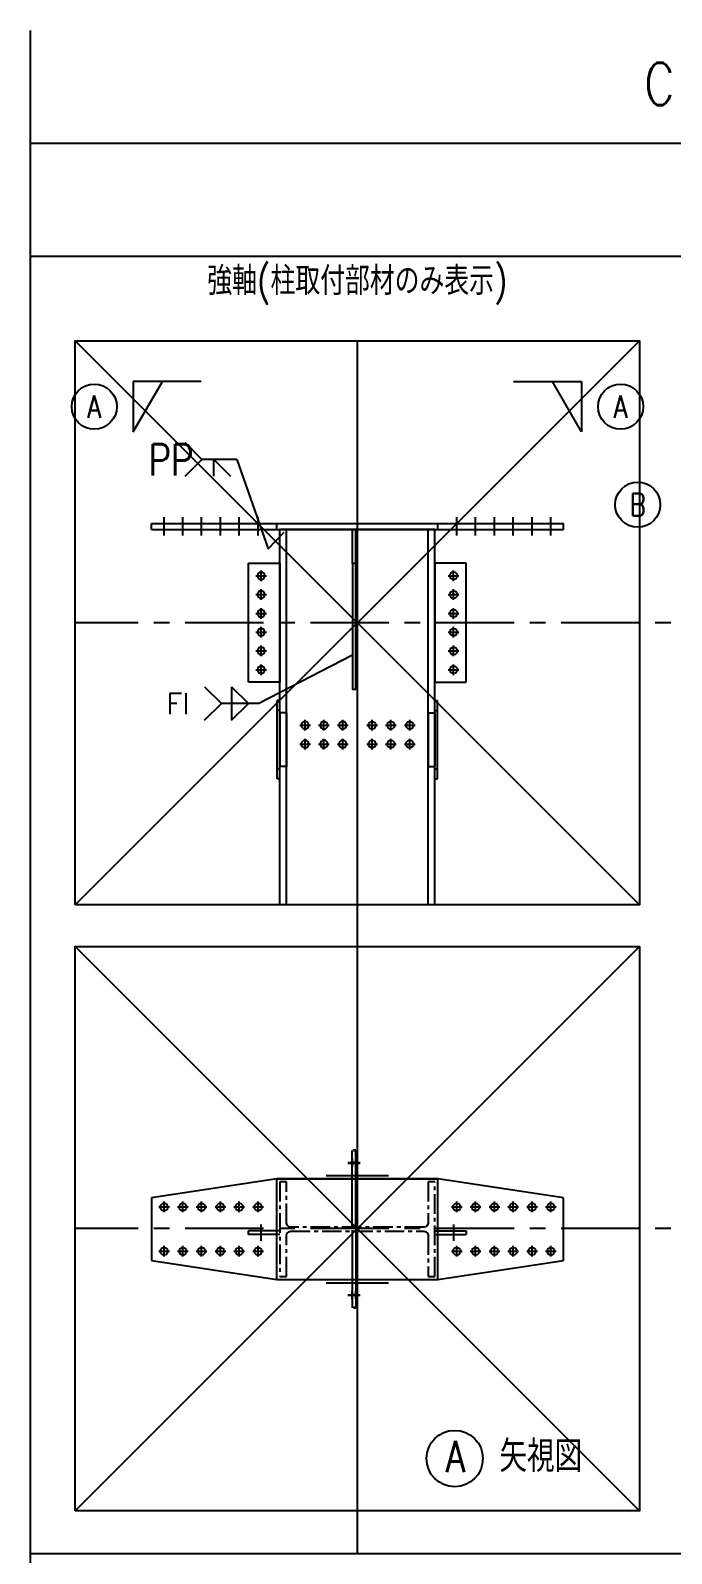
# Model space of a CAD drawing. Extents: x -668440 to 1010955, y -1678500 to 210463.
# Drawn here: x -658440 to -637988, y -1025443 to -976843 of the extents above; entities that cross this region are included whole.
import ezdxf
from ezdxf.enums import TextEntityAlignment as Align

# ---------------------------------------------------------------- set-up
doc = ezdxf.new("R2010")
doc.units = 0
doc.header["$MEASUREMENT"] = 0
doc.linetypes.add('CENTER', pattern=[2, 1.25, -0.25, 0.25, -0.25])
doc.linetypes.add('HASEN_S', pattern=[2, 1.5, -0.5])
doc.layers.get('0').update_dxf_attribs({"color": 3, "linetype": 'CONTINUOUS'})
doc.layers.add('00_ADDL', color=253, linetype='CONTINUOUS', plot=False)
for name, color, linetype in [('00_詳細', 7, 'CONTINUOUS'), ('010', 7, 'CONTINUOUS'), ('098', 7, 'CONTINUOUS'), ('100', 5, 'CENTER'), ('_1-1_L-CL', 3, 'CONTINUOUS'), ('_1-3_L-CS', 1, 'CONTINUOUS'), ('_1-B_TXT1', 3, 'CONTINUOUS'), ('_4-7_CS-H', 4, 'HASEN_S'), ('_5-6_GS-M', 6, 'CONTINUOUS'), ('BOLT', 4, 'CONTINUOUS'), ('cfhole_d', 7, 'CONTINUOUS'), ('cfr_d', 7, 'CONTINUOUS'), ('chole', 7, 'CONTINUOUS'), ('COL_H-494x302x13x21x13', 7, 'CONTINUOUS'), ('ctp400-40-60-60-0-0-M22', 7, 'CONTINUOUS'), ('cwr_d', 7, 'CONTINUOUS'), ('SH400-12-6-0-M22@60(0.0)', 7, 'CONTINUOUS'), ('SP400-40-60-60-0-0-M22-200-K6-514-322-10-141-TYPE2', 7, 'CONTINUOUS'), ('修正2022年4月20日', 2, 'CONTINUOUS')]:
    doc.layers.add(name, color=color, linetype=linetype)
doc.styles.add('DRACAD', font='txt', dxfattribs={"width": 0.85, "bigfont": 'extfont2'})
doc.styles.add('S000', font='simplex.shx', dxfattribs={"width": 0.7, "bigfont": 'extfont2.shx'})
doc.styles.add('S020', font='simplex.shx', dxfattribs={"width": 0.8, "height": 100, "bigfont": 'extfont2.shx'})

# ---------------------------------------------------------------- blocks, each defined once
blk = doc.blocks.new('剛接合部C1Y')
for p, q in [((-232913.84825, -413694.07507), (-232913.84825, -402309.07507)), ((-231886.43904, -404009.57507), (-231886.43904, -403901.07507)), ((-231875.77238, -404009.57507), (-231875.77238, -403901.07507))]:
    blk.add_line(p, q)
at = {"layer": '00_ADDL'}
for p, q in [((-232770.77238, -403299.07507), (-230970.77238, -405099.07507)), ((-230970.77238, -403299.07507), (-232770.77238, -405099.07507)), ((-232770.77238, -405232.4084), (-230970.77238, -407032.4084)), ((-230970.77238, -405232.4084), (-232770.77238, -407032.4084))]:
    blk.add_line(p, q, dxfattribs=at)
at = {"layer": '00_ADDL', "transparency": 33554661}
for p, q in [((-231875.77238, -405921.4084), (-231887.77238, -405921.4084)), ((-231875.77238, -406343.4084), (-231887.77238, -406343.4084))]:
    blk.add_line(p, q, dxfattribs=at)
at = {"layer": '00_ADDL'}
for points in [[(-232770.77238, -405099.07507), (-232770.77238, -403299.07507), (-230970.77238, -403299.07507), (-230970.77238, -405099.07507)], [(-232770.77238, -407032.4084), (-232770.77238, -405232.4084), (-230970.77238, -405232.4084), (-230970.77238, -407032.4084)]]:
    blk.add_lwpolyline(points, close=True, dxfattribs=at)
at = {"layer": '00_詳細'}
for p, q in [((-231970.27238, -405963.07507), (-231771.27238, -405963.07507)), ((-231970.27238, -406305.07507), (-231771.27238, -406305.07507))]:
    blk.add_line(p, q, dxfattribs=at)
at = {"layer": '100'}
blk.add_line((-231870.77238, -407169.07507), (-231870.77238, -403299.07507), dxfattribs=at)
at = {"layer": '100', "linetype": 'CENTER', "ltscale": 200}
for p, q in [((-226970.77238, -404199.07507), (-232770.77238, -404199.07507)), ((-226970.77238, -406132.4084), (-232770.77238, -406132.4084))]:
    blk.add_line(p, q, dxfattribs=at)
at = {"layer": '_1-1_L-CL'}
for p, q in [((-232913.84825, -402669.07507), (-226827.6965, -402669.07507)), ((-232913.84825, -403029.07507), (-226827.6965, -403029.07507))]:
    blk.add_line(p, q, dxfattribs=at)
at = {"layer": '_1-1_L-CL', "transparency": 33554661}
for p, q in [((-232420.81524, -403624.25859), (-232367.48191, -403677.59192)), ((-232420.81524, -403730.92525), (-232367.48191, -403677.59192)), ((-232255.58697, -403677.59192), (-232367.48191, -403677.59192)), ((-232328.9478, -403730.92525), (-232328.9478, -403677.59192)), ((-232328.9478, -403677.59192), (-232275.61447, -403730.92525)), ((-232255.58697, -403677.59192), (-232155.2655, -403962.76496)), ((-232155.2655, -403962.76496), (-232104.6444, -403909.66157))]:
    blk.add_line(p, q, dxfattribs=at)
at = {"layer": '_1-3_L-CS'}
for p, q in [((-232368.95384, -403428.97256), (-232586.08899, -403428.97256)), ((-232586.08899, -403428.97256), (-232586.08899, -403590.04234)), ((-232586.08899, -403590.04234), (-232493.09531, -403428.97256)), ((-231372.59092, -403428.97256), (-231155.45576, -403428.97256)), ((-231155.45576, -403590.04234), (-231248.44944, -403428.97256)), ((-231155.45576, -403428.97256), (-231155.45576, -403590.04234))]:
    blk.add_line(p, q, dxfattribs=at)
at = {"layer": '_1-3_L-CS', "transparency": 33554661}
for p, q in [((-232358.16579, -404403.70579), (-232304.83246, -404457.03912)), ((-232271.9912, -404403.70579), (-232218.65787, -404457.03912)), ((-232271.9912, -404403.70579), (-232271.9912, -404510.37246)), ((-232358.16579, -404510.37246), (-232304.83246, -404457.03912)), ((-232271.9912, -404510.37246), (-232218.65787, -404457.03912))]:
    blk.add_line(p, q, dxfattribs=at)
at = {"layer": '_1-3_L-CS'}
blk.add_lwpolyline([(-231886.43904, -404302.73622), (-232185.35942, -404457.03912), (-232304.83246, -404457.03912)], dxfattribs=at)
at = {"layer": '_1-3_L-CS', "ltscale": 10}
for centre, radius in [((-232710.32977, -403509.50745), 72), ((-231031.21498, -403509.50745), 72), ((-230976.44211, -403822.31177), 72), ((-231560.48079, -406866.05394), 90)]:
    blk.add_circle(centre, radius, dxfattribs=at)
at = {"layer": '_4-7_CS-H', "ltscale": 0.5}
for p, q in [((-231887.77238, -405881.4084), (-231875.77238, -405881.4084)), ((-231887.77238, -406127.4084), (-231887.77238, -405881.4084)), ((-231887.77238, -405883.07507), (-231875.77238, -405883.07507)), ((-231887.77238, -406129.07507), (-231887.77238, -405883.07507)), ((-231875.77238, -406127.4084), (-231875.77238, -405881.4084)), ((-231875.77238, -406129.07507), (-231875.77238, -405883.07507)), ((-231887.77238, -406137.4084), (-231887.77238, -406383.4084)), ((-231887.77238, -406139.07507), (-231887.77238, -406385.07507)), ((-231875.77238, -406137.4084), (-231875.77238, -406383.4084)), ((-231875.77238, -406139.07507), (-231875.77238, -406385.07507)), ((-231887.77238, -406383.4084), (-231875.77238, -406383.4084)), ((-231887.77238, -406385.07507), (-231875.77238, -406385.07507))]:
    blk.add_line(p, q, dxfattribs=at)
at = {"layer": '_4-7_CS-H', "ltscale": 0.5, "extrusion": (1, -2e-15, 0)}
for centre in [(-405921.4084, 0, -231887.77238), (-405923.07507, 0, -231887.77238), (-405921.4084, 0, -231875.77238), (-405923.07507, 0, -231875.77238)]:
    blk.add_circle(centre, 12, dxfattribs=at)
at = {"layer": '_4-7_CS-H', "ltscale": 0.5, "extrusion": (1, 2e-15, 0)}
for centre in [(-406343.4084, 0, -231887.77238), (-406345.07507, 0, -231887.77238), (-406343.4084, 0, -231875.77238), (-406345.07507, 0, -231875.77238)]:
    blk.add_circle(centre, 12, dxfattribs=at)
at = {"layer": '_5-6_GS-M', "transparency": 33554661}
blk.add_lwpolyline([(-231886.43904, -404009.57507), (-231886.43904, -404410.57507), (-231875.77238, -404410.57507), (-231875.77238, -404009.57507)], close=True, dxfattribs=at)
at = {"layer": 'BOLT'}
for p, q in [((-232487.77238, -403921.07507), (-232487.77238, -403862.07507)), ((-232427.77238, -403921.07507), (-232427.77238, -403862.07507)), ((-232367.77238, -403921.07507), (-232367.77238, -403862.07507)), ((-232307.77238, -403921.07507), (-232307.77238, -403862.07507)), ((-232247.77238, -403921.07507), (-232247.77238, -403862.07507)), ((-232187.77238, -403921.07507), (-232187.77238, -403862.07507)), ((-231553.77238, -403921.07507), (-231553.77238, -403862.07507)), ((-231493.77238, -403921.07507), (-231493.77238, -403862.07507)), ((-231433.77238, -403921.07507), (-231433.77238, -403862.07507)), ((-231373.77238, -403921.07507), (-231373.77238, -403862.07507)), ((-231313.77238, -403921.07507), (-231313.77238, -403862.07507)), ((-231253.77238, -403921.07507), (-231253.77238, -403862.07507)), ((-232194.77238, -404049.07507), (-232160.77238, -404049.07507)), ((-232177.77238, -404066.07507), (-232177.77238, -404032.07507)), ((-231580.77238, -404049.07507), (-231546.77238, -404049.07507)), ((-231563.77238, -404066.07507), (-231563.77238, -404032.07507)), ((-232177.77238, -404126.07507), (-232177.77238, -404092.07507)), ((-231563.77238, -404126.07507), (-231563.77238, -404092.07507)), ((-232194.77238, -404109.07507), (-232160.77238, -404109.07507)), ((-232177.77238, -404186.07507), (-232177.77238, -404152.07507)), ((-231580.77238, -404109.07507), (-231546.77238, -404109.07507)), ((-231563.77238, -404186.07507), (-231563.77238, -404152.07507)), ((-232194.77238, -404169.07507), (-232160.77238, -404169.07507)), ((-231580.77238, -404169.07507), (-231546.77238, -404169.07507)), ((-232194.77238, -404229.07507), (-232160.77238, -404229.07507)), ((-232177.77238, -404246.07507), (-232177.77238, -404212.07507)), ((-231580.77238, -404229.07507), (-231546.77238, -404229.07507)), ((-231563.77238, -404246.07507), (-231563.77238, -404212.07507)), ((-232194.77238, -404289.07507), (-232160.77238, -404289.07507)), ((-232177.77238, -404306.07507), (-232177.77238, -404272.07507)), ((-231580.77238, -404289.07507), (-231546.77238, -404289.07507)), ((-231563.77238, -404306.07507), (-231563.77238, -404272.07507)), ((-232194.77238, -404349.07507), (-232160.77238, -404349.07507)), ((-232177.77238, -404366.07507), (-232177.77238, -404332.07507)), ((-231580.77238, -404349.07507), (-231546.77238, -404349.07507)), ((-231563.77238, -404366.07507), (-231563.77238, -404332.07507)), ((-232054.77238, -404526.07507), (-232020.77238, -404526.07507)), ((-232037.77238, -404543.07507), (-232037.77238, -404509.07507)), ((-231994.77238, -404526.07507), (-231960.77238, -404526.07507)), ((-231977.77238, -404543.07507), (-231977.77238, -404509.07507)), ((-231934.77238, -404526.07507), (-231900.77238, -404526.07507)), ((-231917.77238, -404543.07507), (-231917.77238, -404509.07507)), ((-231840.77238, -404526.07507), (-231806.77238, -404526.07507)), ((-231823.77238, -404543.07507), (-231823.77238, -404509.07507)), ((-231780.77238, -404526.07507), (-231746.77238, -404526.07507)), ((-231763.77238, -404543.07507), (-231763.77238, -404509.07507)), ((-231720.77238, -404526.07507), (-231686.77238, -404526.07507)), ((-231703.77238, -404543.07507), (-231703.77238, -404509.07507)), ((-232054.77238, -404586.07507), (-232020.77238, -404586.07507)), ((-232037.77238, -404603.07507), (-232037.77238, -404569.07507)), ((-231994.77238, -404586.07507), (-231960.77238, -404586.07507)), ((-231977.77238, -404603.07507), (-231977.77238, -404569.07507)), ((-231934.77238, -404586.07507), (-231900.77238, -404586.07507)), ((-231917.77238, -404603.07507), (-231917.77238, -404569.07507)), ((-231840.77238, -404586.07507), (-231806.77238, -404586.07507)), ((-231823.77238, -404603.07507), (-231823.77238, -404569.07507)), ((-231780.77238, -404586.07507), (-231746.77238, -404586.07507)), ((-231763.77238, -404603.07507), (-231763.77238, -404569.07507)), ((-231720.77238, -404586.07507), (-231686.77238, -404586.07507)), ((-231703.77238, -404603.07507), (-231703.77238, -404569.07507)), ((-231901.77238, -405921.4084, -40), (-231861.77238, -405921.4084, -40)), ((-231901.77238, -405923.07507, -40), (-231861.77238, -405923.07507, -40)), ((-232487.77238, -406080.07507), (-232487.77238, -406046.07507)), ((-232427.77238, -406080.07507), (-232427.77238, -406046.07507)), ((-232367.77238, -406080.07507), (-232367.77238, -406046.07507)), ((-232307.77238, -406080.07507), (-232307.77238, -406046.07507)), ((-232247.77238, -406080.07507), (-232247.77238, -406046.07507)), ((-232187.77238, -406080.07507), (-232187.77238, -406046.07507)), ((-231553.77238, -406080.07507), (-231553.77238, -406046.07507)), ((-231493.77238, -406080.07507), (-231493.77238, -406046.07507)), ((-231433.77238, -406080.07507), (-231433.77238, -406046.07507)), ((-231373.77238, -406080.07507), (-231373.77238, -406046.07507)), ((-231313.77238, -406080.07507), (-231313.77238, -406046.07507)), ((-231253.77238, -406080.07507), (-231253.77238, -406046.07507)), ((-232504.77238, -406063.07507), (-232470.77238, -406063.07507)), ((-232444.77238, -406063.07507), (-232410.77238, -406063.07507)), ((-232384.77238, -406063.07507), (-232350.77238, -406063.07507)), ((-232324.77238, -406063.07507), (-232290.77238, -406063.07507)), ((-232264.77238, -406063.07507), (-232230.77238, -406063.07507)), ((-232204.77238, -406063.07507), (-232170.77238, -406063.07507)), ((-231570.77238, -406063.07507), (-231536.77238, -406063.07507)), ((-231510.77238, -406063.07507), (-231476.77238, -406063.07507)), ((-231450.77238, -406063.07507), (-231416.77238, -406063.07507)), ((-231390.77238, -406063.07507), (-231356.77238, -406063.07507)), ((-231330.77238, -406063.07507), (-231296.77238, -406063.07507)), ((-231270.77238, -406063.07507), (-231236.77238, -406063.07507)), ((-232177.77238, -406171.07507), (-232177.77238, -406119.07507)), ((-231563.77238, -406119.07507), (-231563.77238, -406171.07507)), ((-232487.77238, -406221.07507), (-232487.77238, -406187.07507)), ((-232427.77238, -406221.07507), (-232427.77238, -406187.07507)), ((-232367.77238, -406221.07507), (-232367.77238, -406187.07507)), ((-232307.77238, -406221.07507), (-232307.77238, -406187.07507)), ((-232247.77238, -406221.07507), (-232247.77238, -406187.07507)), ((-232187.77238, -406221.07507), (-232187.77238, -406187.07507)), ((-231553.77238, -406221.07507), (-231553.77238, -406187.07507)), ((-231493.77238, -406221.07507), (-231493.77238, -406187.07507)), ((-231433.77238, -406221.07507), (-231433.77238, -406187.07507)), ((-231373.77238, -406221.07507), (-231373.77238, -406187.07507)), ((-231313.77238, -406221.07507), (-231313.77238, -406187.07507)), ((-231253.77238, -406221.07507), (-231253.77238, -406187.07507)), ((-232504.77238, -406204.07507), (-232470.77238, -406204.07507)), ((-232444.77238, -406204.07507), (-232410.77238, -406204.07507)), ((-232384.77238, -406204.07507), (-232350.77238, -406204.07507)), ((-232324.77238, -406204.07507), (-232290.77238, -406204.07507)), ((-232264.77238, -406204.07507), (-232230.77238, -406204.07507)), ((-232204.77238, -406204.07507), (-232170.77238, -406204.07507)), ((-231570.77238, -406204.07507), (-231536.77238, -406204.07507)), ((-231510.77238, -406204.07507), (-231476.77238, -406204.07507)), ((-231450.77238, -406204.07507), (-231416.77238, -406204.07507)), ((-231390.77238, -406204.07507), (-231356.77238, -406204.07507)), ((-231330.77238, -406204.07507), (-231296.77238, -406204.07507)), ((-231270.77238, -406204.07507), (-231236.77238, -406204.07507)), ((-231901.77238, -406343.4084, -40), (-231861.77238, -406343.4084, -40)), ((-231901.77238, -406345.07507, -40), (-231861.77238, -406345.07507, -40))]:
    blk.add_line(p, q, dxfattribs=at)
at = {"layer": 'cfhole_d'}
for p, q in [((-232117.77238, -404486.07507), (-232117.77238, -404658.07507)), ((-232096.77238, -404486.07507), (-232117.77238, -404486.07507)), ((-232096.77238, -404486.07507), (-232096.77238, -404658.07507)), ((-231644.77238, -404486.07507), (-231644.77238, -404658.07507)), ((-231644.77238, -404486.07507), (-231623.77238, -404486.07507)), ((-231623.77238, -404486.07507), (-231623.77238, -404658.07507)), ((-232096.77238, -404658.07507), (-232117.77238, -404658.07507)), ((-231644.77238, -404658.07507), (-231623.77238, -404658.07507))]:
    blk.add_line(p, q, dxfattribs=at)
at = {"layer": 'cfr_d'}
for p, q in [((-232126.77238, -404697.07507), (-232126.77238, -404447.07507)), ((-232117.77238, -404447.07507), (-232126.77238, -404447.07507)), ((-232117.77238, -404697.07507), (-232117.77238, -404447.07507)), ((-231623.77238, -404697.07507), (-231623.77238, -404447.07507)), ((-231623.77238, -404447.07507), (-231614.77238, -404447.07507)), ((-231614.77238, -404697.07507), (-231614.77238, -404447.07507)), ((-232117.77238, -404479.07507), (-232126.77238, -404479.07507)), ((-231623.77238, -404479.07507), (-231614.77238, -404479.07507)), ((-232117.77238, -404665.07507), (-232126.77238, -404665.07507)), ((-231623.77238, -404665.07507), (-231614.77238, -404665.07507)), ((-232117.77238, -404697.07507), (-232126.77238, -404697.07507)), ((-231623.77238, -404697.07507), (-231614.77238, -404697.07507))]:
    blk.add_line(p, q, dxfattribs=at)
at = {"layer": 'chole', "extrusion": (0, 6.12323e-17, -1)}
for centre in [(232037.77238, -404526.07507), (231977.77238, -404526.07507), (231917.77238, -404526.07507), (232037.77238, -404586.07507), (231977.77238, -404586.07507), (231917.77238, -404586.07507)]:
    blk.add_circle(centre, 12, dxfattribs=at)
at = {"layer": 'chole'}
for centre in [(-231823.77238, -404526.07507), (-231763.77238, -404526.07507), (-231703.77238, -404526.07507), (-231823.77238, -404586.07507), (-231763.77238, -404586.07507), (-231703.77238, -404586.07507)]:
    blk.add_circle(centre, 12, dxfattribs=at)
at = {"layer": 'COL_H-494x302x13x21x13'}
for p, q in [((-231623.77238, -403901.07507), (-232117.77238, -403901.07507)), ((-232117.77238, -405099.07507), (-232117.77238, -403901.07507)), ((-231623.77238, -403901.07507), (-232117.77238, -403901.07507)), ((-232096.77238, -405099.07507), (-232096.77238, -403901.07507)), ((-231644.77238, -405099.07507), (-231644.77238, -403901.07507)), ((-231623.77238, -405099.07507), (-231623.77238, -403901.07507))]:
    blk.add_line(p, q, dxfattribs=at)
at = {"layer": 'COL_H-494x302x13x21x13', "linetype": 'CENTER', "ltscale": 50}
for p, q in [((-232096.77238, -405983.07507), (-232117.77238, -405983.07507)), ((-232117.77238, -405983.07507), (-232117.77238, -406285.07507)), ((-232096.77238, -406115.07507), (-232096.77238, -405983.07507)), ((-231623.77238, -405983.07507), (-231644.77238, -405983.07507)), ((-231644.77238, -405983.07507), (-231644.77238, -406115.07507)), ((-231623.77238, -406285.07507), (-231623.77238, -405983.07507)), ((-232094.77238, -406121.07507), (-232096.77238, -406115.07507)), ((-232096.77238, -406153.07507), (-232094.77238, -406147.07507)), ((-232089.77238, -406126.07507), (-232094.77238, -406121.07507)), ((-232094.77238, -406147.07507), (-232089.77238, -406142.07507)), ((-232083.77238, -406128.07507), (-232089.77238, -406126.07507)), ((-232089.77238, -406142.07507), (-232083.77238, -406140.07507)), ((-231657.77238, -406128.07507), (-232083.77238, -406128.07507)), ((-232083.77238, -406140.07507), (-231657.77238, -406140.07507)), ((-231651.77238, -406126.07507), (-231657.77238, -406128.07507)), ((-231657.77238, -406140.07507), (-231651.77238, -406142.07507)), ((-231646.77238, -406121.07507), (-231651.77238, -406126.07507)), ((-231651.77238, -406142.07507), (-231646.77238, -406147.07507)), ((-231644.77238, -406115.07507), (-231646.77238, -406121.07507)), ((-231646.77238, -406147.07507), (-231644.77238, -406153.07507)), ((-232096.77238, -406285.07507), (-232096.77238, -406153.07507)), ((-231644.77238, -406153.07507), (-231644.77238, -406285.07507)), ((-232117.77238, -406285.07507), (-232096.77238, -406285.07507)), ((-231644.77238, -406285.07507), (-231623.77238, -406285.07507))]:
    blk.add_line(p, q, dxfattribs=at)
at = {"layer": 'ctp400-40-60-60-0-0-M22'}
for p, q in [((-232127.77238, -403901.07507), (-231613.77238, -403901.07507)), ((-232127.77238, -403901.07507), (-231613.77238, -403901.07507)), ((-232127.77238, -406295.07507), (-232127.77238, -405973.07507)), ((-232127.77238, -405973.07507), (-231613.77238, -405973.07507)), ((-231613.77238, -406295.07507), (-231613.77238, -405973.07507)), ((-232127.77238, -406295.07507), (-231613.77238, -406295.07507))]:
    blk.add_line(p, q, dxfattribs=at)
at = {"layer": 'cwr_d', "extrusion": (0, 6.12323e-17, -1)}
for centre in [(232037.77238, -404526.07507), (231977.77238, -404526.07507), (231917.77238, -404526.07507), (232037.77238, -404586.07507), (231977.77238, -404586.07507), (231917.77238, -404586.07507)]:
    blk.add_circle(centre, 12, dxfattribs=at)
at = {"layer": 'cwr_d'}
for centre in [(-231823.77238, -404526.07507), (-231763.77238, -404526.07507), (-231703.77238, -404526.07507), (-231823.77238, -404586.07507), (-231763.77238, -404586.07507), (-231703.77238, -404586.07507)]:
    blk.add_circle(centre, 12, dxfattribs=at)
at = {"layer": 'SH400-12-6-0-M22@60(0.0)'}
for p, q in [((-232217.77238, -404389.07507), (-232217.77238, -404009.07507)), ((-232217.77238, -404009.07507), (-232117.77238, -404009.07507)), ((-232117.77238, -404009.07507), (-232117.77238, -404389.07507)), ((-231623.77238, -404009.07507), (-231623.77238, -404389.07507)), ((-231523.77238, -404009.07507), (-231623.77238, -404009.07507)), ((-231523.77238, -404389.07507), (-231523.77238, -404009.07507)), ((-232117.77238, -404389.07507), (-232217.77238, -404389.07507)), ((-231623.77238, -404389.07507), (-231523.77238, -404389.07507)), ((-232117.77238, -406139.07507), (-232217.77238, -406139.07507)), ((-232217.77238, -406151.07507), (-232217.77238, -406139.07507)), ((-231623.77238, -406139.07507), (-231523.77238, -406139.07507)), ((-231523.77238, -406139.07507), (-231523.77238, -406151.07507)), ((-232117.77238, -406151.07507), (-232217.77238, -406151.07507)), ((-231623.77238, -406151.07507), (-231523.77238, -406151.07507))]:
    blk.add_line(p, q, dxfattribs=at)
at = {"layer": 'SH400-12-6-0-M22@60(0.0)', "extrusion": (0, 6.12323e-17, -1)}
for centre in [(232177.77238, -404049.07507), (232177.77238, -404109.07507), (232177.77238, -404169.07507), (232177.77238, -404229.07507), (232177.77238, -404289.07507), (232177.77238, -404349.07507)]:
    blk.add_circle(centre, 12, dxfattribs=at)
at = {"layer": 'SH400-12-6-0-M22@60(0.0)'}
for centre in [(-231563.77238, -404049.07507), (-231563.77238, -404109.07507), (-231563.77238, -404169.07507), (-231563.77238, -404229.07507), (-231563.77238, -404289.07507), (-231563.77238, -404349.07507)]:
    blk.add_circle(centre, 12, dxfattribs=at)
at = {"layer": 'SP400-40-60-60-0-0-M22-200-K6-514-322-10-141-TYPE2'}
for p, q in [((-232527.77238, -403882.07507), (-231213.77238, -403882.07507)), ((-232527.77238, -403901.07507), (-232527.77238, -403882.07507)), ((-232527.77238, -403901.07507), (-231213.77238, -403901.07507)), ((-232127.77238, -403901.07507), (-232127.77238, -403882.07507)), ((-231613.77238, -403901.07507), (-231613.77238, -403882.07507)), ((-231213.77238, -403901.07507), (-231213.77238, -403882.07507)), ((-232127.77238, -405973.07507), (-232527.77238, -406034.07507)), ((-231613.77238, -405973.07507), (-232127.77238, -405973.07507)), ((-231213.77238, -406034.07507), (-231613.77238, -405973.07507)), ((-232527.77238, -406034.07507), (-232527.77238, -406234.07507)), ((-231213.77238, -406234.07507), (-231213.77238, -406034.07507)), ((-232527.77238, -406234.07507), (-232127.77238, -406295.07507)), ((-231613.77238, -406295.07507), (-231213.77238, -406234.07507)), ((-232127.77238, -406295.07507), (-231613.77238, -406295.07507))]:
    blk.add_line(p, q, dxfattribs=at)
for centre in [(-232487.77238, -406063.57507), (-232427.77238, -406063.57507), (-232367.77238, -406063.57507), (-232307.77238, -406063.57507), (-232247.77238, -406063.57507), (-232187.77238, -406063.57507), (-231553.77238, -406063.57507), (-231493.77238, -406063.57507), (-231433.77238, -406063.57507), (-231373.77238, -406063.57507), (-231313.77238, -406063.57507), (-231253.77238, -406063.57507), (-232487.77238, -406204.57507), (-232427.77238, -406204.57507), (-232367.77238, -406204.57507), (-232307.77238, -406204.57507), (-232247.77238, -406204.57507), (-232187.77238, -406204.57507), (-231553.77238, -406204.57507), (-231493.77238, -406204.57507), (-231433.77238, -406204.57507), (-231373.77238, -406204.57507), (-231313.77238, -406204.57507), (-231253.77238, -406204.57507)]:
    blk.add_circle(centre, 12, dxfattribs=at)
at = {"layer": '修正2022年4月20日'}
blk.add_line((-232913.84825, -407169.07507), (-226827.6965, -407169.07507), dxfattribs=at)
at = {"layer": '010', "color": 3, "linetype": 'Continuous', "style": 'DRACAD', "width": 0.8}
blk.add_text('PP', height=100, dxfattribs=at).set_placement((-232537.43769, -403678.80271), align=Align.MIDDLE_LEFT)
at = {"layer": '098', "color": 3, "linetype": 'Continuous', "style": 'DRACAD'}
blk.add_text('FI', height=66.666667, dxfattribs=at).set_placement((-232480.96384, -404457.03912), align=Align.MIDDLE_LEFT)
at = {"layer": '_1-1_L-CL', "style": 'S020', "width": 0.8}
blk.add_text('C1X/C1Y(H-494x302x13x21)', height=135, dxfattribs=at).set_placement((-229870.77238, -402489.07507), align=Align.MIDDLE)
at = {"layer": '_1-3_L-CS', "ltscale": 10, "style": 'S000', "width": 0.8}
for s, p in [('A', (-232710.32977, -403509.50745)), ('B', (-230976.44211, -403822.31177))]:
    blk.add_text(s, height=72, rotation=359.99999997, dxfattribs=at).set_placement(p, align=Align.MIDDLE)
at = {"layer": '_1-3_L-CS', "ltscale": 10, "style": 'S000', "text_generation_flag": 2, "width": 0.8}
blk.add_text('A', height=72, rotation=0.00000003, dxfattribs=at).set_placement((-231031.21498, -403509.50745), align=Align.MIDDLE)
at = {"layer": '_1-3_L-CS', "ltscale": 10, "style": 'S000', "width": 0.8}
blk.add_text('A  矢視図', height=100, rotation=359.99999997, dxfattribs=at).set_placement((-231588.92981, -406908.92422))
at = {"layer": '_1-B_TXT1', "style": 'S020', "width": 0.8}
blk.add_text('強軸(柱取付部材のみ表示)', height=90, dxfattribs=at).set_placement((-231870.77238, -403180.00234), align=Align.BOTTOM_CENTER)

msp = doc.modelspace()

# ---------------------------------------------------------------- block references
at = {"xscale": 10, "yscale": 10, "zscale": 10}
msp.add_blockref('剛接合部C1Y', (1670698.6842, 3046247.35843, 5600), dxfattribs=at)

doc.saveas('drawing.dxf')
